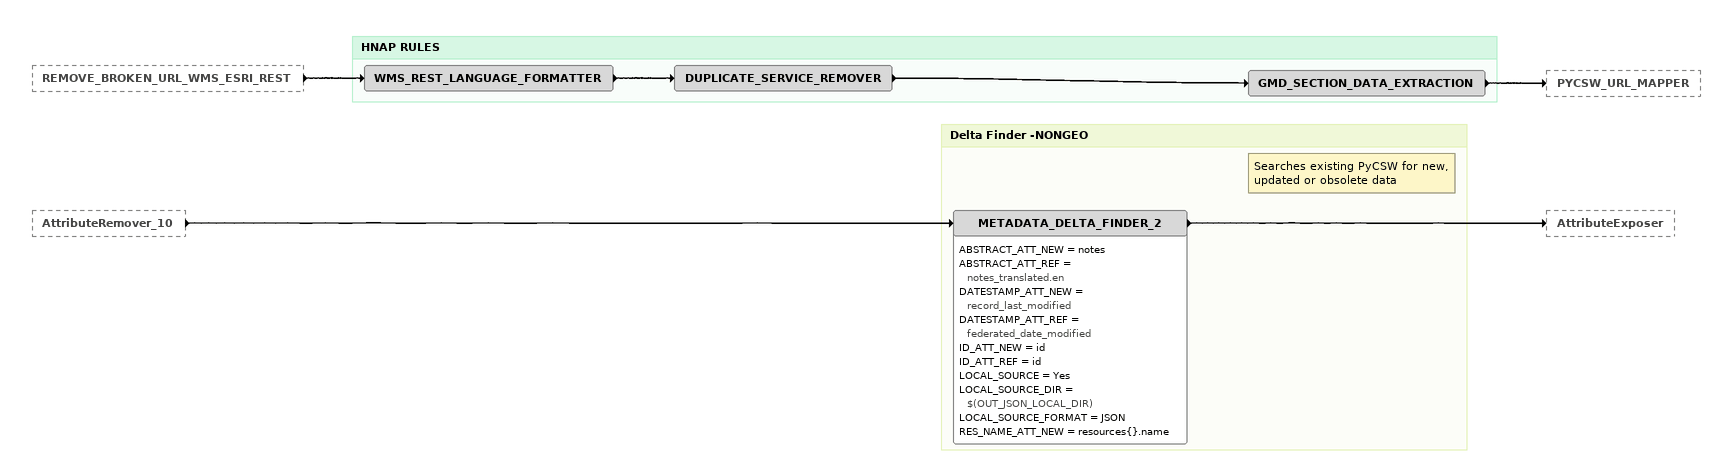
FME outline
REMOVE_BROKEN_URL_WMS_ESRI_REST [outside]
    -> WMS_REST_LANGUAGE_FORMATTER
AttributeRemover_10 [outside]
    -> METADATA_DELTA_FINDER_2

Bookmark: HNAP RULES
WMS_REST_LANGUAGE_FORMATTER
    -> DUPLICATE_SERVICE_REMOVER
DUPLICATE_SERVICE_REMOVER
    -> GMD_SECTION_DATA_EXTRACTION
GMD_SECTION_DATA_EXTRACTION
    -> PYCSW_URL_MAPPER

Bookmark: Delta Finder -NONGEO
Note: Searches existing PyCSW for new, updated or obsolete data
METADATA_DELTA_FINDER_2
    ABSTRACT_ATT_NEW = notes
    ABSTRACT_ATT_REF = notes_translated.en
    DATESTAMP_ATT_NEW = record_last_modified
    DATESTAMP_ATT_REF = federated_date_modified
    ID_ATT_NEW = id
    ID_ATT_REF = id
    LOCAL_SOURCE = Yes
    LOCAL_SOURCE_DIR = $(OUT_JSON_LOCAL_DIR)
    LOCAL_SOURCE_FORMAT = JSON
    RES_NAME_ATT_NEW = resources{}.name
    -> AttributeExposer
